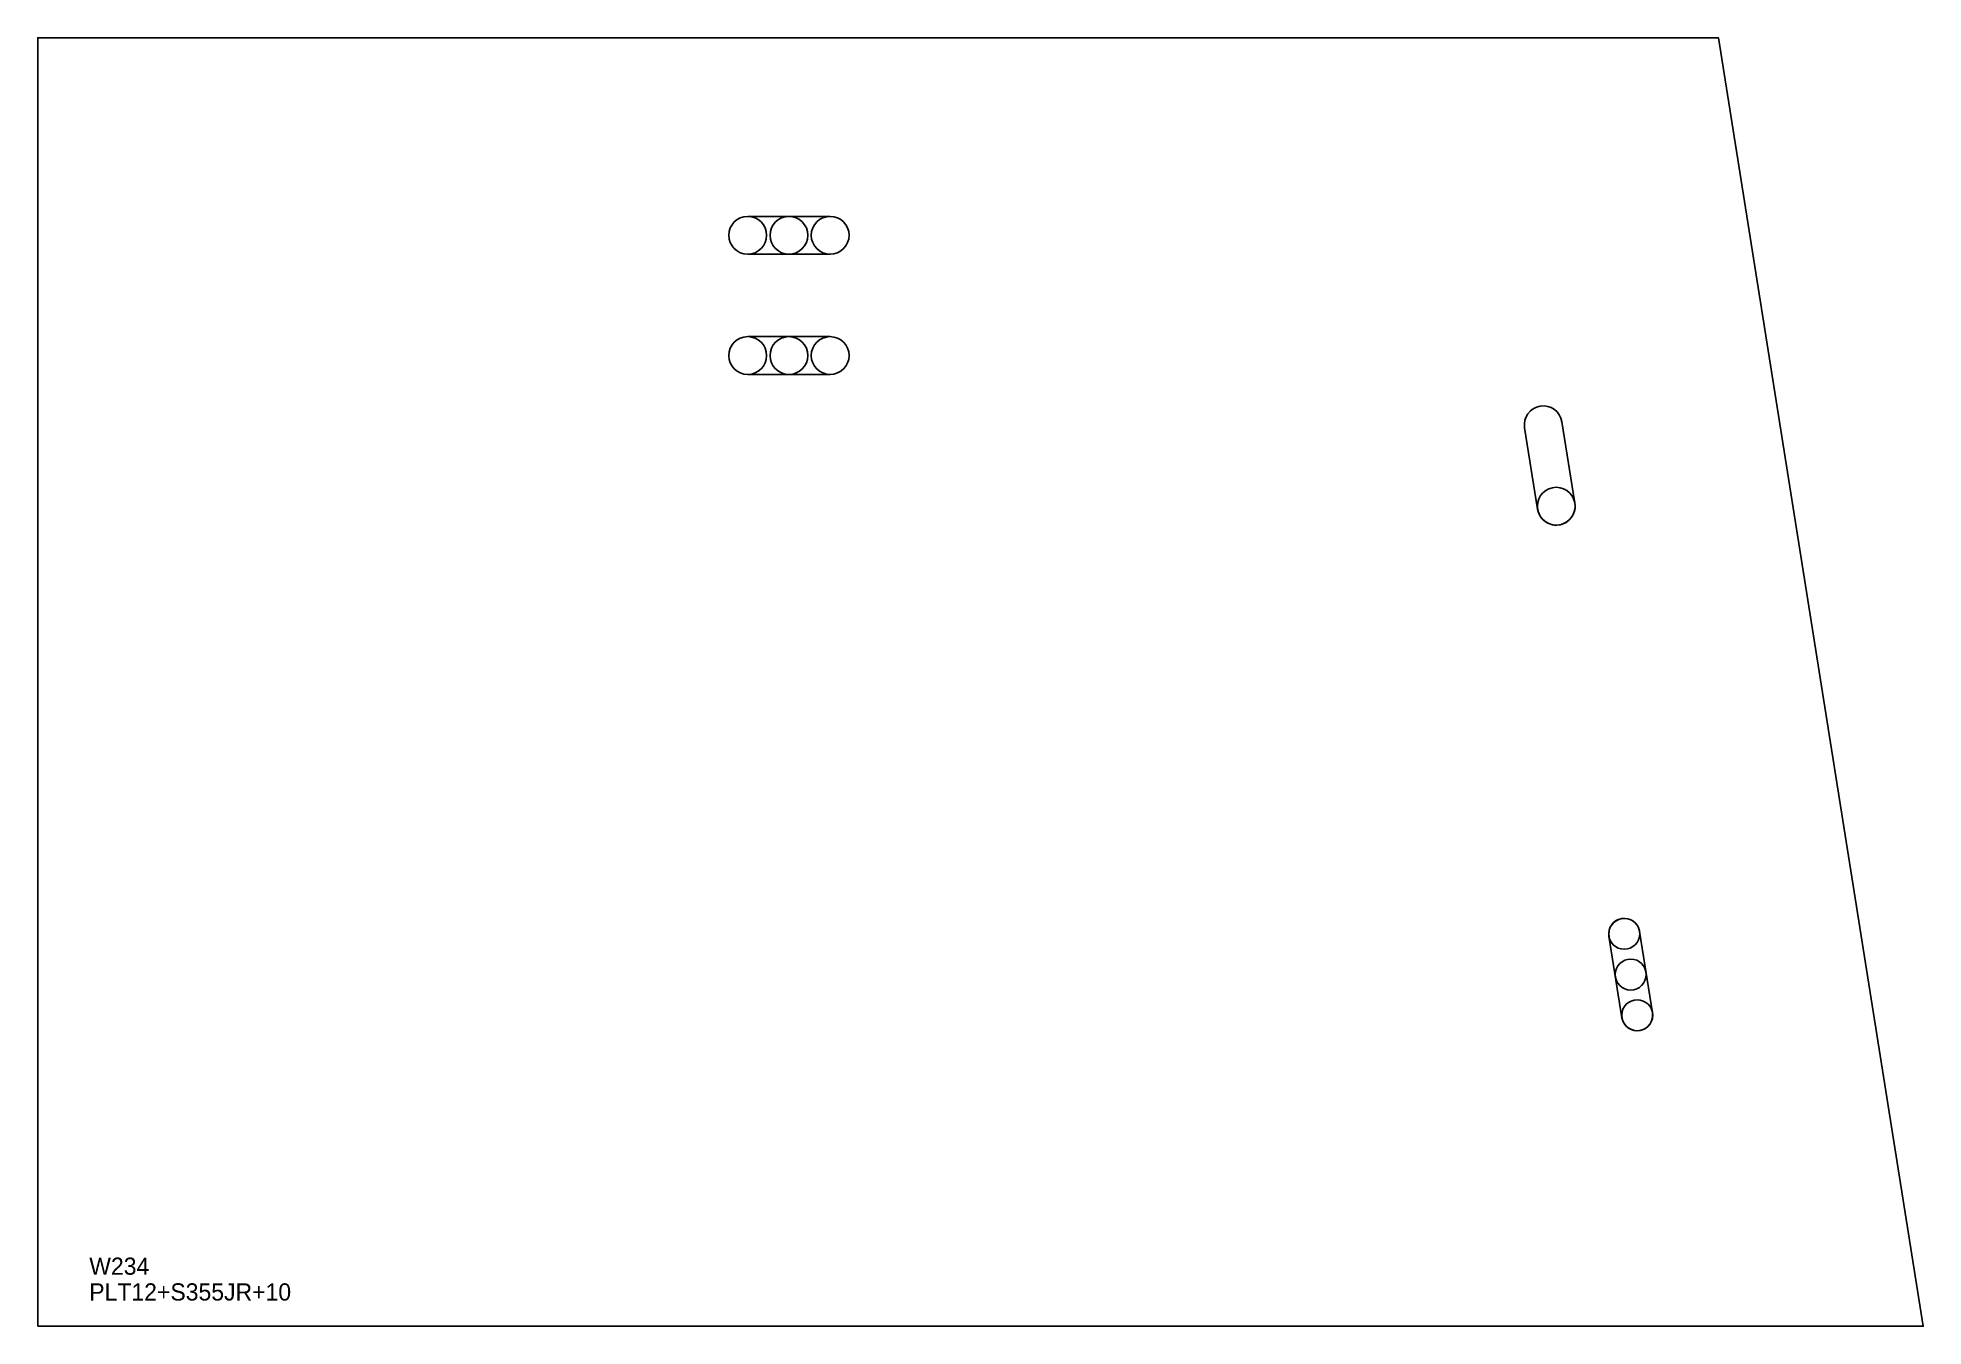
# Model space of a CAD drawing. Extents: x 0 to 1097, y 0 to 750.
import ezdxf

# ---------------------------------------------------------------- set-up
doc = ezdxf.new("R2010")
doc.units = 0
for name, color, linetype in [('18', 7, 'CONTINUOUS'), ('22', 7, 'CONTINUOUS'), ('CUT', 7, 'CONTINUOUS'), ('LAYOUT', 4, 'CONTINUOUS'), ('SCRIBE', 3, 'CONTINUOUS'), ('TEXT', 7, 'CONTINUOUS')]:
    doc.layers.add(name, color=color, linetype=linetype)

msp = doc.modelspace()

# ---------------------------------------------------------------- linework, layer by layer
at = {"layer": '18', "color": 7, "linetype": 'CONTINUOUS'}
for centre, radius in [((923.238, 228.434), 9), ((927.009, 204.732), 9), ((930.78, 181.03), 9), ((0, 0), 0)]:
    msp.add_circle(centre, radius, dxfattribs=at)
at = {"layer": '22', "color": 7, "linetype": 'CONTINUOUS'}
for centre, radius in [((413.15, 635), 11), ((437.15, 635), 11), ((461.15, 635), 11), ((413.15, 565), 11), ((437.15, 565), 11), ((461.15, 565), 11), ((883.67, 477.31), 11), ((0, 0), 0), ((0, 0), 0), ((0, 0), 0)]:
    msp.add_circle(centre, radius, dxfattribs=at)
at = {"layer": 'CUT', "color": 7, "linetype": 'CONTINUOUS'}
msp.add_lwpolyline([(0, 0), (0, 750), (978, 750), (1097.26, 0)], close=True, dxfattribs=at)
at = {"layer": 'LAYOUT', "color": 4, "linetype": 'CONTINUOUS'}
for points in [[(413.15, 624, -1), (413.15, 646), (461.15, 646, -1), (461.15, 624)], [(413.15, 554, -1), (413.15, 576), (461.15, 576, -1), (461.15, 554)], [(894.533, 479.038, -1), (872.807, 475.582), (865.265, 522.985, -1), (886.991, 526.442)], [(939.668, 182.444, -0.99999992), (921.892, 179.616), (914.35, 227.02, -1), (932.126, 229.848)]]:
    msp.add_lwpolyline(points, format="xyb", close=True, dxfattribs=at)

# ---------------------------------------------------------------- texts
at = {"layer": 'SCRIBE', "color": 3}
msp.add_text('W234', height=10, dxfattribs=at).set_placement((30, 30))
at = {"layer": 'TEXT', "color": 7}
msp.add_text('PLT12+S355JR+10', height=10, dxfattribs=at).set_placement((30, 15))

doc.saveas('drawing.dxf')
